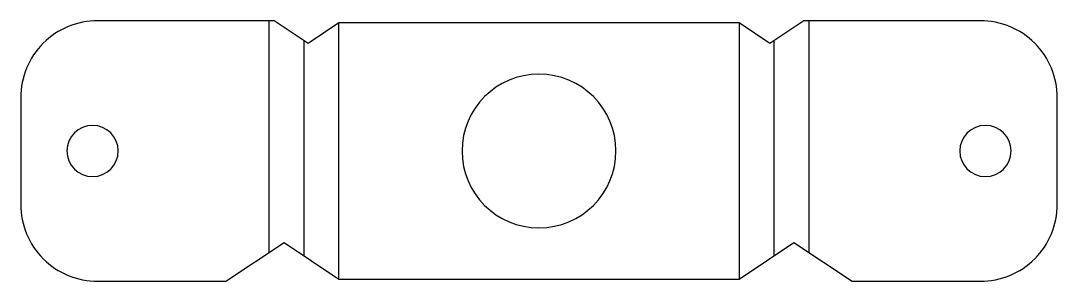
# Model space of a CAD drawing. Header units: millimetres. Extents: x -31 to 70, y 0 to 25.
import ezdxf

# ---------------------------------------------------------------- set-up
doc = ezdxf.new("R2010")
doc.units = ezdxf.units.MM

msp = doc.modelspace()

# ---------------------------------------------------------------- linework, layer by layer
at = {"layer": 'BEND'}
for p, q in [((-3.39, 2.26), (-3.39, 23.26)), ((42.39, 23.26), (42.39, 2.26))]:
    msp.add_line(p, q, dxfattribs=at)
at = {"layer": 'BEND_EXTENT'}
for p, q in [((-6.79, 2.6), (-6.79, 25.21)), ((0, 0), (0, 25)), ((39, 25), (39, 0)), ((45.79, 25.21), (45.79, 2.6))]:
    msp.add_line(p, q, dxfattribs=at)
at = {"layer": 'INTERIOR_PROFILES', "extrusion": (0, 0, -1)}
for centre, radius in [((-19.5, 12.5), 7.5), ((24, 12.5), 2.5), ((-63, 12.5), 2.5)]:
    msp.add_circle(centre, radius, dxfattribs=at)
at = {"layer": 'OUTER_PROFILES'}
msp.add_lwpolyline([(-11, -0.21), (-5.34, 3.56), (0, 0), (39, 0), (44.34, 3.56), (50, -0.21), (62.5, -0.21, 0.414214), (70, 7.29), (70, 17.71, 0.414214), (62.5, 25.21), (45.32, 25.21), (42, 23), (39, 25), (0, 25), (-3, 23), (-6.32, 25.21), (-23.5, 25.21, 0.414214), (-31, 17.71), (-31, 7.29, 0.414214), (-23.5, -0.21)], format="xyb", close=True, dxfattribs=at)

doc.saveas('drawing.dxf')
